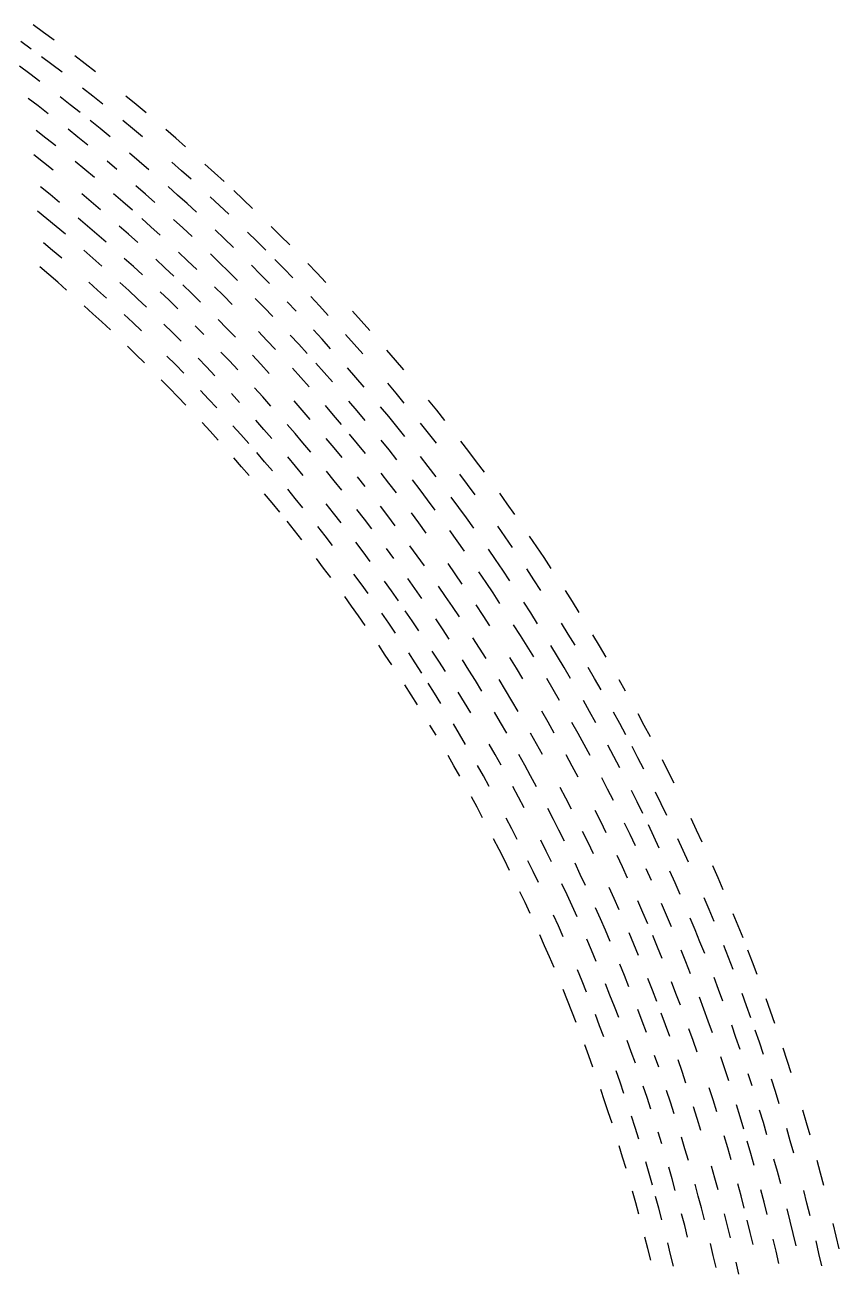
# Model space of a CAD drawing. Header units: metres. Extents: x -298 to 300, y -298 to 299.
# Drawn here: x 174.9 to 292.7, y 62.7 to 242.4 of the extents above; entities that cross this region are included whole.
import ezdxf

# ---------------------------------------------------------------- set-up
doc = ezdxf.new("R2010")
doc.units = ezdxf.units.M

msp = doc.modelspace()

# ---------------------------------------------------------------- linework, layer by layer
for p, q in [((177.60313, 241.24327, -692.8203), (176.0822, 242.35191, -692.8203)), ((179.11717, 240.1251, -692.8203), (177.60313, 241.24327, -692.8203)), ((175.81157, 238.8485, -692.8203), (174.30565, 239.9459, -692.8203)), ((178.8026, 236.62523, -692.8203), (177.3106, 237.74156, -692.8203)), ((183.61662, 236.71361, -692.8203), (182.12389, 237.86021, -692.8203)), ((175.59758, 235.2882, -692.8203), (174.11418, 236.38426, -692.8203)), ((180.28758, 235.4995, -692.8203), (178.8026, 236.62523, -692.8203)), ((185.10204, 235.55772, -692.8203), (183.61662, 236.71361, -692.8203)), ((177.07414, 234.18272, -692.8203), (175.59758, 235.2882, -692.8203)), ((181.46178, 230.81102, -692.8203), (180.00627, 231.94408, -692.8203)), ((184.69981, 232.0667, -692.8203), (183.23625, 233.2202, -692.8203)), ((186.15611, 230.90398, -692.8203), (184.69981, 232.0667, -692.8203)), ((190.97057, 230.84117, -692.8203), (189.51451, 232.0341, -692.8203)), ((176.81218, 230.62706, -692.8203), (175.35796, 231.73094, -692.8203)), ((178.25938, 229.51408, -692.8203), (176.81218, 230.62706, -692.8203)), ((182.91014, 229.66881, -692.8203), (181.46178, 230.81102, -692.8203)), ((192.41905, 229.63902, -692.8203), (190.97057, 230.84117, -692.8203)), ((185.78514, 227.3571, -692.8203), (184.3513, 228.51744, -692.8203)), ((190.48088, 227.36125, -692.8203), (189.04674, 228.5512, -692.8203)), ((177.93602, 225.97417, -692.8203), (176.51097, 227.08519, -692.8203)), ((182.55894, 226.12077, -692.8203), (181.13286, 227.26085, -692.8203)), ((187.21178, 226.18773, -692.8203), (185.78514, 227.3571, -692.8203)), ((191.90758, 226.16222, -692.8203), (190.48088, 227.36125, -692.8203)), ((196.71886, 225.97844, -692.8203), (195.29326, 227.20763, -692.8203)), ((179.35405, 224.85417, -692.8203), (177.93602, 225.97417, -692.8203)), ((183.97783, 224.97166, -692.8203), (182.55894, 226.12077, -692.8203)), ((198.13676, 224.74028, -692.8203), (196.71886, 225.97844, -692.8203)), ((177.57341, 222.44884, -692.8203), (176.17052, 223.55772, -692.8203)), ((191.44725, 222.62608, -692.8203), (190.0429, 223.82219, -692.8203)), ((178.96935, 221.33122, -692.8203), (177.57341, 222.44884, -692.8203)), ((183.5656, 221.44096, -692.8203), (182.16893, 222.58751, -692.8203)), ((184.95512, 220.28569, -692.8203), (183.5656, 221.44096, -692.8203)), ((188.1909, 221.4713, -692.8203), (186.79381, 222.6469, -692.8203)), ((192.84404, 221.42119, -692.8203), (191.44725, 222.62608, -692.8203)), ((197.53825, 221.27727, -692.8203), (196.14207, 222.51176, -692.8203)), ((198.92662, 220.03404, -692.8203), (197.53825, 221.27727, -692.8203)), ((202.34343, 220.97258, -692.8203), (200.94908, 222.23729, -692.8203)), ((203.72984, 219.69914, -692.8203), (202.34343, 220.97258, -692.8203)), ((178.5457, 217.82341, -692.8203), (177.17186, 218.93852, -692.8203)), ((179.91258, 216.69969, -692.8203), (178.5457, 217.82341, -692.8203)), ((184.48204, 216.77342, -692.8203), (183.11461, 217.92583, -692.8203)), ((189.07976, 216.76756, -692.8203), (187.71227, 217.9489, -692.8203)), ((192.33733, 217.89195, -692.8203), (190.96269, 219.09373, -692.8203)), ((193.70445, 216.68156, -692.8203), (192.33733, 217.89195, -692.8203)), ((196.98882, 217.75414, -692.8203), (195.61491, 218.98515, -692.8203)), ((198.35497, 216.51445, -692.8203), (196.98882, 217.75414, -692.8203)), ((203.0446, 216.25212, -692.8203), (201.67986, 217.52135, -692.8203)), ((206.47844, 217.1262, -692.8203), (205.10814, 218.41698, -692.8203)), ((185.84227, 215.61241, -692.8203), (184.48204, 216.77342, -692.8203)), ((190.4398, 215.57768, -692.8203), (189.07976, 216.76756, -692.8203)), ((199.71336, 215.26622, -692.8203), (198.35497, 216.51445, -692.8203)), ((204.40135, 214.97429, -692.8203), (203.0446, 216.25212, -692.8203)), ((207.84062, 215.82677, -692.8203), (206.47844, 217.1262, -692.8203)), ((178.08336, 214.33122, -692.8203), (176.73143, 215.44347, -692.8203)), ((179.42833, 213.2105, -692.8203), (178.08336, 214.33122, -692.8203)), ((183.9705, 213.27739, -692.8203), (182.62498, 214.42662, -692.8203)), ((193.1375, 213.17229, -692.8203), (191.79247, 214.3792, -692.8203)), ((197.75981, 212.99901, -692.8203), (196.4157, 214.23503, -692.8203)), ((180.76622, 212.08128, -692.8203), (179.42833, 213.2105, -692.8203)), ((185.3087, 212.11961, -692.8203), (183.9705, 213.27739, -692.8203)), ((186.6397, 210.95348, -692.8203), (185.3087, 212.11961, -692.8203)), ((189.87877, 212.07835, -692.8203), (188.54063, 213.26488, -692.8203)), ((191.20934, 210.88353, -692.8203), (189.87877, 212.07835, -692.8203)), ((194.47496, 211.9569, -692.8203), (193.1375, 213.17229, -692.8203)), ((199.09612, 211.75462, -692.8203), (197.75981, 212.99901, -692.8203)), ((203.74113, 211.47057, -692.8203), (202.40648, 212.74425, -692.8203)), ((208.42314, 211.08995, -692.8203), (207.09068, 212.39317, -692.8203)), ((211.87785, 211.87755, -692.8203), (210.54039, 213.20238, -692.8203)), ((178.90569, 209.73741, -692.8203), (177.58257, 210.85497, -692.8203)), ((205.06773, 210.18858, -692.8203), (203.74113, 211.47057, -692.8203)), ((209.74742, 209.77843, -692.8203), (208.42314, 211.08995, -692.8203)), ((213.20695, 210.5443, -692.8203), (211.87785, 211.87755, -692.8203)), ((180.22179, 208.61156, -692.8203), (178.90569, 209.73741, -692.8203)), ((184.73705, 208.6436, -692.8203), (183.42064, 209.79784, -692.8203)), ((186.04619, 207.48112, -692.8203), (184.73705, 208.6436, -692.8203)), ((190.58836, 207.40514, -692.8203), (189.27953, 208.59618, -692.8203)), ((195.15599, 207.24901, -692.8203), (193.848, 208.46873, -692.8203)), ((198.44127, 208.2606, -692.8203), (197.12688, 209.50102, -692.8203)), ((203.05785, 207.97118, -692.8203), (201.74516, 209.24059, -692.8203)), ((212.37114, 207.13042, -692.8203), (211.06346, 208.4586, -692.8203)), ((178.34477, 206.28087, -692.8203), (177.04338, 207.395, -692.8203)), ((191.88963, 206.20592, -692.8203), (190.58836, 207.40514, -692.8203)), ((196.45622, 206.02098, -692.8203), (195.15599, 207.24901, -692.8203)), ((199.74779, 207.01195, -692.8203), (198.44127, 208.2606, -692.8203)), ((204.36247, 206.69347, -692.8203), (203.05785, 207.97118, -692.8203)), ((205.6591, 205.40758, -692.8203), (204.36247, 206.69347, -692.8203)), ((208.99901, 206.29271, -692.8203), (207.69676, 207.5996, -692.8203)), ((213.67052, 205.79411, -692.8203), (212.37114, 207.13042, -692.8203)), ((217.14384, 206.49461, -692.8203), (215.84001, 207.85277, -692.8203)), ((179.6392, 205.15862, -692.8203), (178.34477, 206.28087, -692.8203)), ((180.92656, 204.02824, -692.8203), (179.6392, 205.15862, -692.8203)), ((185.41478, 204.02611, -692.8203), (184.1273, 205.18474, -692.8203)), ((189.92955, 203.94456, -692.8203), (188.64244, 205.13152, -692.8203)), ((210.29308, 204.9777, -692.8203), (208.99901, 206.29271, -692.8203)), ((218.43907, 205.12828, -692.8203), (217.14384, 206.49461, -692.8203)), ((186.69493, 202.85942, -692.8203), (185.41478, 204.02611, -692.8203)), ((191.20909, 202.7495, -692.8203), (189.92955, 203.94456, -692.8203)), ((195.74803, 202.55931, -692.8203), (194.46953, 203.78294, -692.8203)), ((199.03343, 203.54063, -692.8203), (197.74876, 204.78484, -692.8203)), ((200.31041, 202.28831, -692.8203), (199.03343, 203.54063, -692.8203)), ((203.6201, 203.21703, -692.8203), (202.33727, 204.4901, -692.8203)), ((204.89488, 201.93584, -692.8203), (203.6201, 203.21703, -692.8203)), ((217.51787, 201.73643, -692.8203), (216.24388, 203.09703, -692.8203)), ((184.74571, 200.58885, -692.8203), (183.47984, 201.74327, -692.8203)), ((192.48119, 201.54637, -692.8203), (191.20909, 202.7495, -692.8203)), ((197.01878, 201.32768, -692.8203), (195.74803, 202.55931, -692.8203)), ((209.50023, 201.50139, -692.8203), (208.22801, 202.81151, -692.8203)), ((210.7642, 200.18333, -692.8203), (209.50023, 201.50139, -692.8203)), ((214.12535, 200.98418, -692.8203), (212.85625, 202.32341, -692.8203)), ((218.78331, 200.36778, -692.8203), (217.51787, 201.73643, -692.8203)), ((186.00426, 199.42638, -692.8203), (184.74571, 200.58885, -692.8203)), ((190.49113, 199.31139, -692.8203), (189.23314, 200.502, -692.8203)), ((204.09361, 198.4835, -692.8203), (202.8405, 199.75969, -692.8203)), ((223.53368, 199.58238, -692.8203), (222.27306, 200.98088, -692.8203)), ((224.78545, 198.17601, -692.8203), (223.53368, 199.58238, -692.8203)), ((187.25554, 198.25609, -692.8203), (186.00426, 199.42638, -692.8203)), ((191.74162, 198.11284, -692.8203), (190.49113, 199.31139, -692.8203)), ((196.2517, 197.88939, -692.8203), (195.00249, 199.11632, -692.8203)), ((197.49315, 196.65465, -692.8203), (196.2517, 197.88939, -692.8203)), ((200.78453, 197.58513, -692.8203), (199.5371, 198.84056, -692.8203)), ((205.33873, 197.19945, -692.8203), (204.09361, 198.4835, -692.8203)), ((209.91307, 196.7318, -692.8203), (208.67076, 198.04466, -692.8203)), ((217.88176, 196.91899, -692.8203), (216.6381, 198.28197, -692.8203)), ((190.96495, 194.69823, -692.8203), (189.73595, 195.89195, -692.8203)), ((211.14708, 195.41118, -692.8203), (209.91307, 196.7318, -692.8203)), ((214.50609, 196.18169, -692.8203), (213.2672, 197.52342, -692.8203)), ((215.73662, 194.83214, -692.8203), (214.50609, 196.18169, -692.8203)), ((219.1168, 195.54832, -692.8203), (217.88176, 196.91899, -692.8203)), ((222.52763, 196.21452, -692.8203), (221.2882, 197.6068, -692.8203)), ((223.75829, 194.8145, -692.8203), (222.52763, 196.21452, -692.8203)), ((192.18651, 193.49675, -692.8203), (190.96495, 194.69823, -692.8203)), ((196.66765, 193.2407, -692.8203), (195.44762, 194.47032, -692.8203)), ((201.17076, 192.90392, -692.8203), (199.95274, 194.16185, -692.8203)), ((204.47911, 193.77214, -692.8203), (203.25554, 195.05089, -692.8203)), ((209.02531, 193.30064, -692.8203), (207.80461, 194.60796, -692.8203)), ((228.48747, 193.90996, -692.8203), (227.26237, 195.3397, -692.8203)), ((197.87993, 192.0034, -692.8203), (196.66765, 193.2407, -692.8203)), ((202.3809, 191.63829, -692.8203), (201.17076, 192.90392, -692.8203)), ((205.69463, 192.4857, -692.8203), (204.47911, 193.77214, -692.8203)), ((210.23778, 191.98564, -692.8203), (209.02531, 193.30064, -692.8203)), ((214.79906, 191.40306, -692.8203), (213.59007, 192.74675, -692.8203)), ((218.17204, 192.11009, -692.8203), (216.9586, 193.47496, -692.8203)), ((222.77007, 191.38982, -692.8203), (221.56102, 192.78362, -692.8203)), ((229.70354, 192.47252, -692.8203), (228.48747, 193.90996, -692.8203)), ((195.80547, 189.8466, -692.8203), (194.6068, 191.0709, -692.8203)), ((215.9995, 190.0518, -692.8203), (214.79906, 191.40306, -692.8203)), ((219.37694, 190.7376, -692.8203), (218.17204, 192.11009, -692.8203)), ((223.97032, 189.98845, -692.8203), (222.77007, 191.38982, -692.8203)), ((228.59239, 189.13768, -692.8203), (227.39726, 190.56828, -692.8203)), ((196.99644, 188.61479, -692.8203), (195.80547, 189.8466, -692.8203)), ((201.4699, 188.24614, -692.8203), (200.28111, 189.50609, -692.8203)), ((205.96324, 187.79619, -692.8203), (204.7772, 189.0844, -692.8203)), ((209.2924, 188.58092, -692.8203), (208.1013, 189.89012, -692.8203)), ((229.77855, 187.69963, -692.8203), (228.59239, 189.13768, -692.8203)), ((198.17973, 187.37547, -692.8203), (196.99644, 188.61479, -692.8203)), ((202.65074, 186.97874, -692.8203), (201.4699, 188.24614, -692.8203)), ((210.47527, 187.26433, -692.8203), (209.2924, 188.58092, -692.8203)), ((215.0045, 186.65013, -692.8203), (213.82542, 187.99522, -692.8203)), ((219.54979, 185.95305, -692.8203), (218.37492, 187.32677, -692.8203)), ((222.93956, 186.575, -692.8203), (221.76073, 187.97002, -692.8203)), ((227.51811, 185.7393, -692.8203), (226.34447, 187.16313, -692.8203)), ((234.47691, 186.64696, -692.8203), (233.29735, 188.11455, -692.8203)), ((209.4727, 183.88707, -692.8203), (208.31108, 185.1975, -692.8203)), ((216.17516, 185.29759, -692.8203), (215.0045, 186.65013, -692.8203)), ((220.71593, 184.57195, -692.8203), (219.54979, 185.95305, -692.8203)), ((224.1096, 185.17259, -692.8203), (222.93956, 186.575, -692.8203)), ((228.68285, 184.30815, -692.8203), (227.51811, 185.7393, -692.8203)), ((235.64732, 185.17192, -692.8203), (234.47691, 186.64696, -692.8203)), ((201.68248, 183.61333, -692.8203), (200.52281, 184.87474, -692.8203)), ((202.83427, 182.34459, -692.8203), (201.68248, 183.61333, -692.8203)), ((206.14537, 183.13225, -692.8203), (204.98851, 184.42174, -692.8203)), ((210.62608, 182.56944, -692.8203), (209.4727, 183.88707, -692.8203)), ((213.97392, 183.27019, -692.8203), (212.81602, 184.60893, -692.8203)), ((229.83855, 182.86967, -692.8203), (228.68285, 184.30815, -692.8203)), ((233.28246, 183.34099, -692.8203), (232.12364, 184.8012, -692.8203)), ((234.43211, 181.87346, -692.8203), (233.28246, 183.34099, -692.8203)), ((207.29405, 181.8355, -692.8203), (206.14537, 183.13225, -692.8203)), ((215.12334, 181.92424, -692.8203), (213.97392, 183.27019, -692.8203)), ((216.26433, 180.57103, -692.8203), (215.12334, 181.92424, -692.8203)), ((219.63585, 181.19627, -692.8203), (218.49089, 182.57066, -692.8203)), ((223.02226, 181.78795, -692.8203), (221.87346, 183.18358, -692.8203)), ((224.16222, 180.38512, -692.8203), (223.02226, 181.78795, -692.8203)), ((227.56664, 180.92162, -692.8203), (226.4232, 182.34587, -692.8203)), ((239.10265, 180.70305, -692.8203), (237.96019, 182.19994, -692.8203)), ((206.24156, 178.4954, -692.8203), (205.11388, 179.78563, -692.8203)), ((209.56688, 179.22044, -692.8203), (208.43456, 180.5316, -692.8203)), ((214.0363, 178.57317, -692.8203), (212.90794, 179.9124, -692.8203)), ((220.7722, 179.81474, -692.8203), (219.63585, 181.19627, -692.8203)), ((228.70116, 179.49022, -692.8203), (227.56664, 180.92162, -692.8203)), ((233.25133, 178.51097, -692.8203), (232.12285, 179.97105, -692.8203)), ((240.23558, 179.19902, -692.8203), (239.10265, 180.70305, -692.8203)), ((207.36113, 177.1981, -692.8203), (206.24156, 178.4954, -692.8203)), ((210.69102, 177.90227, -692.8203), (209.56688, 179.22044, -692.8203)), ((215.15623, 177.22691, -692.8203), (214.0363, 178.57317, -692.8203)), ((234.37053, 177.04387, -692.8203), (233.25133, 178.51097, -692.8203)), ((241.35918, 177.68791, -692.8203), (240.23558, 179.19902, -692.8203)), ((219.63597, 176.4688, -692.8203), (218.52074, 177.84325, -692.8203)), ((220.74266, 175.08733, -692.8203), (219.63597, 176.4688, -692.8203)), ((224.12889, 175.62755, -692.8203), (223.01878, 177.03032, -692.8203)), ((227.5291, 176.1339, -692.8203), (226.4157, 177.55803, -692.8203)), ((228.63353, 174.7028, -692.8203), (227.5291, 176.1339, -692.8203)), ((232.0504, 175.15355, -692.8203), (230.94304, 176.60612, -692.8203)), ((238.93803, 175.93199, -692.8203), (237.82555, 177.42796, -692.8203)), ((210.67076, 173.26439, -692.8203), (209.57579, 174.5825, -692.8203)), ((214.01329, 173.90556, -692.8203), (212.91423, 175.24474, -692.8203)), ((233.1486, 173.69402, -692.8203), (232.0504, 175.15355, -692.8203)), ((240.04112, 174.42906, -692.8203), (238.93803, 175.93199, -692.8203)), ((244.67253, 173.11247, -692.8203), (243.57762, 174.64458, -692.8203)), ((211.75743, 171.93932, -692.8203), (210.67076, 173.26439, -692.8203)), ((215.10399, 172.55943, -692.8203), (214.01329, 173.90556, -692.8203)), ((219.55095, 171.77196, -692.8203), (218.46513, 173.14604, -692.8203)), ((227.40617, 171.37773, -692.8203), (226.32262, 172.80125, -692.8203)), ((234.2376, 172.22758, -692.8203), (233.1486, 173.69402, -692.8203)), ((237.67278, 172.60063, -692.8203), (236.58134, 174.08861, -692.8203)), ((238.75487, 171.10576, -692.8203), (237.67278, 172.60063, -692.8203)), ((245.7578, 171.57353, -692.8203), (244.67253, 173.11247, -692.8203)), ((220.62816, 170.3911, -692.8203), (219.55095, 171.77196, -692.8203)), ((224.01036, 170.90147, -692.8203), (222.92986, 172.30357, -692.8203)), ((225.08195, 169.49254, -692.8203), (224.01036, 170.90147, -692.8203)), ((228.4807, 169.9475, -692.8203), (227.40617, 171.37773, -692.8203)), ((231.89262, 170.36815, -692.8203), (230.81535, 171.81981, -692.8203)), ((239.82756, 169.60417, -692.8203), (238.75487, 171.10576, -692.8203)), ((213.90575, 169.26878, -692.8203), (212.8358, 170.6074, -692.8203)), ((214.96727, 167.92339, -692.8203), (213.90575, 169.26878, -692.8203)), ((218.32494, 168.48033, -692.8203), (217.25987, 169.84679, -692.8203)), ((232.9608, 168.90965, -692.8203), (231.89262, 170.36815, -692.8203)), ((237.4492, 167.78758, -692.8203), (236.38792, 169.27434, -692.8203)), ((244.35838, 168.34862, -692.8203), (243.29344, 169.87889, -692.8203)), ((219.38145, 167.10722, -692.8203), (218.32494, 168.48033, -692.8203)), ((223.80736, 166.20811, -692.8203), (222.75633, 167.60912, -692.8203)), ((238.50102, 166.29424, -692.8203), (237.4492, 167.78758, -692.8203)), ((245.4138, 166.81169, -692.8203), (244.35838, 168.34862, -692.8203)), ((248.9553, 166.91612, -692.8203), (247.89922, 168.47527, -692.8203)), ((224.84953, 164.80052, -692.8203), (223.80736, 166.20811, -692.8203)), ((228.24352, 165.2257, -692.8203), (227.1986, 166.65459, -692.8203)), ((231.65031, 165.61644, -692.8203), (230.60289, 167.06676, -692.8203)), ((232.68864, 164.15953, -692.8203), (231.65031, 165.61644, -692.8203)), ((242.98875, 165.05919, -692.8203), (241.94456, 166.5808, -692.8203)), ((250.00157, 165.35033, -692.8203), (248.9553, 166.91612, -692.8203)), ((251.03795, 163.77794, -692.8203), (250.00157, 165.35033, -692.8203)), ((218.101, 163.84758, -692.8203), (217.06493, 165.21275, -692.8203)), ((219.12846, 162.47594, -692.8203), (218.101, 163.84758, -692.8203)), ((237.14134, 163.00938, -692.8203), (236.11009, 164.49431, -692.8203)), ((244.02342, 163.53099, -692.8203), (242.98875, 165.05919, -692.8203)), ((245.04851, 161.99632, -692.8203), (244.02342, 163.53099, -692.8203)), ((248.52171, 162.16142, -692.8203), (247.49547, 163.718, -692.8203)), ((223.52086, 161.54893, -692.8203), (222.49913, 162.94829, -692.8203)), ((227.92278, 160.5388, -692.8203), (226.90733, 161.9658, -692.8203)), ((231.3242, 160.89989, -692.8203), (230.30638, 162.34825, -692.8203)), ((238.1632, 161.51799, -692.8203), (237.14134, 163.00938, -692.8203)), ((241.60014, 161.77477, -692.8203), (240.57658, 163.28777, -692.8203)), ((242.61418, 160.25536, -692.8203), (241.60014, 161.77477, -692.8203)), ((249.53813, 160.59837, -692.8203), (248.52171, 162.16142, -692.8203)), ((224.5338, 160.14323, -692.8203), (223.52086, 161.54893, -692.8203)), ((228.9293, 159.1054, -692.8203), (227.92278, 160.5388, -692.8203)), ((232.333, 159.44511, -692.8203), (231.3242, 160.89989, -692.8203)), ((235.74852, 159.75005, -692.8203), (234.73778, 161.2263, -692.8203)), ((243.6187, 158.7296, -692.8203), (242.61418, 160.25536, -692.8203)), ((254.08775, 159.02214, -692.8203), (253.0811, 160.61382, -692.8203)), ((222.15892, 158.3225, -692.8203), (221.15746, 159.7133, -692.8203)), ((223.1516, 156.9254, -692.8203), (222.15892, 158.3225, -692.8203)), ((236.74998, 158.2675, -692.8203), (235.74852, 159.75005, -692.8203)), ((237.74211, 156.77861, -692.8203), (236.74998, 158.2675, -692.8203)), ((241.17241, 157.00566, -692.8203), (240.17882, 158.5161, -692.8203)), ((248.06554, 157.35405, -692.8203), (247.06956, 158.90782, -692.8203)), ((255.08434, 157.42418, -692.8203), (254.08775, 159.02214, -692.8203)), ((224.13548, 155.52202, -692.8203), (223.1516, 156.9254, -692.8203)), ((227.5194, 155.88817, -692.8203), (226.53307, 157.31285, -692.8203)), ((230.91527, 156.21977, -692.8203), (229.92686, 157.66576, -692.8203)), ((235.30412, 155.04308, -692.8203), (234.32298, 156.51665, -692.8203)), ((242.15654, 155.489, -692.8203), (241.17241, 157.00566, -692.8203)), ((249.05174, 155.79405, -692.8203), (248.06554, 157.35405, -692.8203)), ((228.49669, 154.45738, -692.8203), (227.5194, 155.88817, -692.8203)), ((231.89464, 154.76762, -692.8203), (230.91527, 156.21977, -692.8203)), ((236.27605, 153.56334, -692.8203), (235.30412, 155.04308, -692.8203)), ((246.57445, 154.11485, -692.8203), (245.59886, 155.65929, -692.8203)), ((253.50523, 154.28313, -692.8203), (252.5283, 155.87126, -692.8203)), ((240.6621, 152.27495, -692.8203), (239.69823, 153.78233, -692.8203)), ((247.54039, 152.56425, -692.8203), (246.57445, 154.11485, -692.8203)), ((254.47209, 152.68883, -692.8203), (253.50523, 154.28313, -692.8203)), ((258.0138, 152.593, -692.8203), (257.04742, 154.20958, -692.8203)), ((227.03416, 151.27525, -692.8203), (226.07683, 152.69688, -692.8203)), ((227.98253, 149.84752, -692.8203), (227.03416, 151.27525, -692.8203)), ((231.37456, 150.12852, -692.8203), (230.4243, 151.5775, -692.8203)), ((234.77776, 150.37462, -692.8203), (233.82591, 151.84496, -692.8203)), ((241.61656, 150.76158, -692.8203), (240.6621, 152.27495, -692.8203)), ((248.4965, 151.00761, -692.8203), (247.54039, 152.56425, -692.8203)), ((251.95128, 151.07726, -692.8203), (250.99461, 152.65562, -692.8203)), ((252.89806, 149.4929, -692.8203), (251.95128, 151.07726, -692.8203)), ((258.96997, 150.97044, -692.8203), (258.0138, 152.593, -692.8203)), ((232.31566, 148.67357, -692.8203), (231.37456, 150.12852, -692.8203)), ((235.72038, 148.89824, -692.8203), (234.77776, 150.37462, -692.8203)), ((239.13573, 149.08781, -692.8203), (238.19188, 150.58568, -692.8203)), ((245.99724, 149.36131, -692.8203), (245.0515, 150.90227, -692.8203)), ((246.93333, 147.81444, -692.8203), (245.99724, 149.36131, -692.8203)), ((253.83476, 147.90263, -692.8203), (252.89806, 149.4929, -692.8203)), ((257.3125, 147.86986, -692.8203), (256.3758, 149.48216, -692.8203)), ((240.07018, 147.58409, -692.8203), (239.13573, 149.08781, -692.8203)), ((240.99516, 146.07445, -692.8203), (240.07018, 147.58409, -692.8203)), ((244.42259, 146.18578, -692.8203), (243.49681, 147.7169, -692.8203)), ((251.30602, 146.30199, -692.8203), (250.37938, 147.87645, -692.8203)), ((258.239, 146.25175, -692.8203), (257.3125, 147.86986, -692.8203)), ((261.77716, 146.06706, -692.8203), (260.85168, 147.70738, -692.8203)), ((230.77367, 145.52904, -692.8203), (229.85228, 146.97441, -692.8203)), ((234.1704, 145.74596, -692.8203), (233.24767, 147.21269, -692.8203)), ((235.08397, 144.27348, -692.8203), (234.1704, 145.74596, -692.8203)), ((238.4923, 144.43394, -692.8203), (237.57768, 145.92784, -692.8203)), ((245.33873, 144.64885, -692.8203), (244.42259, 146.18578, -692.8203)), ((252.22276, 144.72179, -692.8203), (251.30602, 146.30199, -692.8203)), ((231.6859, 144.07793, -692.8203), (230.77367, 145.52904, -692.8203)), ((239.39757, 142.93425, -692.8203), (238.4923, 144.43394, -692.8203)), ((246.24522, 143.10612, -692.8203), (245.33873, 144.64885, -692.8203)), ((256.58496, 143.09679, -692.8203), (255.67827, 144.70451, -692.8203)), ((243.71306, 141.5111, -692.8203), (242.81664, 143.03795, -692.8203)), ((250.57988, 141.56883, -692.8203), (249.68297, 143.13878, -692.8203)), ((257.48145, 141.48338, -692.8203), (256.58496, 143.09679, -692.8203)), ((260.95752, 141.36278, -692.8203), (260.06165, 142.99815, -692.8203)), ((264.49158, 141.11143, -692.8203), (263.5971, 142.76903, -692.8203)), ((234.36772, 139.69048, -692.8203), (233.48302, 141.15855, -692.8203)), ((237.7689, 139.82188, -692.8203), (236.88322, 141.31139, -692.8203)), ((244.59984, 139.97868, -692.8203), (243.71306, 141.5111, -692.8203)), ((251.4669, 139.99321, -692.8203), (250.57988, 141.56883, -692.8203)), ((254.91325, 139.94688, -692.8203), (254.02641, 141.54411, -692.8203)), ((261.8432, 139.72179, -692.8203), (260.95752, 141.36278, -692.8203)), ((265.3755, 139.44823, -692.8203), (264.49158, 141.11143, -692.8203)), ((238.64519, 138.32689, -692.8203), (237.7689, 139.82188, -692.8203)), ((242.92387, 136.8795, -692.8203), (242.05656, 138.40154, -692.8203)), ((248.9063, 138.4442, -692.8203), (248.02904, 140.00377, -692.8203)), ((249.77379, 136.87914, -692.8203), (248.9063, 138.4442, -692.8203)), ((255.79002, 138.34404, -692.8203), (254.91325, 139.94688, -692.8203)), ((236.96654, 135.2531, -692.8203), (236.10954, 136.73766, -692.8203)), ((243.7816, 135.35216, -692.8203), (242.92387, 136.8795, -692.8203)), ((247.20232, 135.34825, -692.8203), (246.34453, 136.8972, -692.8203)), ((254.06847, 135.23326, -692.8203), (253.21129, 136.82536, -692.8203)), ((256.65674, 136.7357, -692.8203), (255.79002, 138.34404, -692.8203)), ((260.11005, 136.60979, -692.8203), (259.24408, 138.23985, -692.8203)), ((260.96582, 134.97435, -692.8203), (260.11005, 136.60979, -692.8203)), ((263.5835, 136.4232, -692.8203), (262.7185, 138.07524, -692.8203)), ((237.81413, 133.76317, -692.8203), (236.96654, 135.2531, -692.8203)), ((241.21758, 133.809, -692.8203), (240.36961, 135.32036, -692.8203)), ((248.0504, 133.79393, -692.8203), (247.20232, 135.34825, -692.8203)), ((254.9157, 133.63579, -692.8203), (254.06847, 135.23326, -692.8203)), ((264.43805, 134.7658, -692.8203), (263.5835, 136.4232, -692.8203)), ((267.9646, 134.42577, -692.8203), (267.11206, 136.10533, -692.8203)), ((242.05608, 132.29234, -692.8203), (241.21758, 133.809, -692.8203)), ((248.88866, 132.23436, -692.8203), (248.0504, 133.79393, -692.8203)), ((259.1961, 131.8784, -692.8203), (258.3598, 133.50279, -692.8203)), ((268.80652, 132.74083, -692.8203), (267.9646, 134.42577, -692.8203)), ((246.2971, 130.73784, -692.8203), (245.46825, 132.28123, -692.8203)), ((253.14482, 130.56523, -692.8203), (252.31694, 132.1516, -692.8203)), ((260.02216, 130.2487, -692.8203), (259.1961, 131.8784, -692.8203)), ((263.4712, 130.036, -692.8203), (262.64642, 131.68736, -692.8203)), ((266.9391, 129.76164, -692.8203), (266.1159, 131.43492, -692.8203)), ((240.3007, 129.2617, -692.8203), (239.48125, 130.76738, -692.8203)), ((247.1162, 129.18932, -692.8203), (246.2971, 130.73784, -692.8203)), ((253.96275, 128.97362, -692.8203), (253.14482, 130.56523, -692.8203)), ((264.28564, 128.3795, -692.8203), (263.4712, 130.036, -692.8203)), ((267.75183, 128.08324, -692.8203), (266.9391, 129.76164, -692.8203)), ((241.11064, 127.75085, -692.8203), (240.3007, 129.2617, -692.8203)), ((245.31432, 126.17382, -692.8203), (244.5142, 127.71111, -692.8203)), ((251.34453, 127.52422, -692.8203), (250.53575, 129.09941, -692.8203)), ((258.20374, 127.193474, -692.8203), (257.39697, 128.81175, -692.8203)), ((272.06805, 125.94909, -692.8203), (271.26868, 127.65472, -692.8203)), ((246.10484, 124.63146, -692.8203), (245.31432, 126.17382, -692.8203)), ((252.14336, 125.94396, -692.8203), (251.34453, 127.52422, -692.8203)), ((252.9323, 124.358696, -692.8203), (252.14336, 125.94396, -692.8203)), ((259.00043, 125.57006, -692.8203), (258.20374, 127.193474, -692.8203)), ((262.43872, 125.32891, -692.8203), (261.6435, 126.97393, -692.8203)), ((265.88318, 125.0512, -692.8203), (265.0896, 126.71789, -692.8203)), ((272.8567, 124.23846, -692.8203), (272.06805, 125.94909, -692.8203)), ((243.48338, 123.1881, -692.8203), (242.70201, 124.71398, -692.8203)), ((250.29497, 122.94433, -692.8203), (249.515, 124.513054, -692.8203)), ((256.35632, 124.16827, -692.8203), (255.56853, 125.77508, -692.8203)), ((257.13403, 122.55657, -692.8203), (256.35632, 124.16827, -692.8203)), ((263.22357, 123.67895, -692.8203), (262.43872, 125.32891, -692.8203)), ((266.66626, 123.37957, -692.8203), (265.88318, 125.0512, -692.8203)), ((270.12646, 123.01757, -692.8203), (269.34546, 124.71111, -692.8203)), ((244.25517, 121.65734, -692.8203), (243.48338, 123.1881, -692.8203)), ((251.06511, 121.37072, -692.8203), (250.29497, 122.94433, -692.8203)), ((261.32904, 120.67028, -692.8203), (260.5631, 122.308464, -692.8203)), ((270.89673, 121.31921, -692.8203), (270.12646, 123.01757, -692.8203)), ((245.01732, 120.1217, -692.8203), (244.25517, 121.65734, -692.8203)), ((248.41795, 119.97503, -692.8203), (247.65666, 121.532036, -692.8203)), ((255.23912, 119.57354, -692.8203), (254.48021, 121.17339, -692.8203)), ((262.08472, 119.027336, -692.8203), (261.32904, 120.67028, -692.8203)), ((275.15796, 119.0772, -692.8203), (274.40173, 120.80242, -692.8203)), ((249.16948, 118.41326, -692.8203), (248.41795, 119.97503, -692.8203)), ((255.98802, 117.968864, -692.8203), (255.23912, 119.57354, -692.8203)), ((265.51587, 118.69976, -692.8203), (264.7622, 120.36431, -692.8203)), ((268.95227, 118.33556, -692.8203), (268.2008, 120.02166, -692.8203)), ((275.90344, 117.34722, -692.8203), (275.15796, 119.0772, -692.8203)), ((247.24571, 115.48644, -692.8203), (246.51262, 117.03619, -692.8203)), ((253.31602, 116.62121, -692.8203), (252.57567, 118.2091, -692.8203)), ((260.1432, 116.06158, -692.8203), (259.40625, 117.692375, -692.8203)), ((269.6931, 116.64471, -692.8203), (268.95227, 118.33556, -692.8203)), ((247.96904, 113.93206, -692.8203), (247.24571, 115.48644, -692.8203)), ((254.04637, 115.02868, -692.8203), (253.31602, 116.62121, -692.8203)), ((254.76671, 113.43157, -692.8203), (254.04637, 115.02868, -692.8203)), ((260.86993, 114.42614, -692.8203), (260.1432, 116.06158, -692.8203)), ((264.28955, 114.070305, -692.8203), (263.56494, 115.72729, -692.8203)), ((267.71393, 113.67809, -692.8203), (266.9917, 115.35662, -692.8203)), ((273.87073, 114.47796, -692.8203), (273.14337, 116.195244, -692.8203)), ((252.07701, 112.11968, -692.8203), (251.36497, 113.69994, -692.8203)), ((258.17395, 113.12701, -692.8203), (257.45544, 114.74554, -692.8203)), ((265.00366, 112.40887, -692.8203), (264.28955, 114.070305, -692.8203)), ((268.42554, 111.99511, -692.8203), (267.71393, 113.67809, -692.8203)), ((271.8518, 111.54458, -692.8203), (271.14294, 113.24914, -692.8203)), ((274.58734, 112.756096, -692.8203), (273.87073, 114.47796, -692.8203)), ((278.07434, 112.12957, -692.8203), (277.36163, 113.873344, -692.8203)), ((252.77916, 110.534996, -692.8203), (252.07701, 112.11968, -692.8203)), ((258.88232, 111.50399, -692.8203), (258.17395, 113.12701, -692.8203)), ((259.58044, 109.87652, -692.8203), (258.88232, 111.50399, -692.8203)), ((272.54993, 109.83556, -692.8203), (271.8518, 111.54458, -692.8203)), ((278.77612, 110.38134, -692.8203), (278.07434, 112.12957, -692.8203)), ((250.08037, 109.24206, -692.8203), (249.3864, 110.80984, -692.8203)), ((256.86743, 108.61346, -692.8203), (256.17725, 110.22393, -692.8203)), ((262.98834, 109.49273, -692.8203), (262.29248, 111.141655, -692.8203)), ((266.40063, 109.07253, -692.8203), (265.7074, 110.74288, -692.8203)), ((273.2373, 108.122215, -692.8203), (272.54993, 109.83556, -692.8203)), ((250.76445, 107.669975, -692.8203), (250.08037, 109.24206, -692.8203)), ((257.5475, 106.99871, -692.8203), (256.86743, 108.61346, -692.8203)), ((263.6737, 107.8395, -692.8203), (262.98834, 109.49273, -692.8203)), ((267.08337, 107.39782, -692.8203), (266.40063, 109.07253, -692.8203)), ((270.49683, 106.91961, -692.8203), (269.81702, 108.615776, -692.8203)), ((276.67206, 107.563896, -692.8203), (275.98804, 109.299, -692.8203)), ((280.1466, 106.87176, -692.8203), (279.46686, 108.628716, -692.8203)), ((251.43864, 106.09356, -692.8203), (250.76445, 107.669975, -692.8203)), ((261.61334, 104.96813, -692.8203), (260.94598, 106.60854, -692.8203)), ((271.16602, 105.21917, -692.8203), (270.49683, 106.91961, -692.8203)), ((277.3452, 105.824486, -692.8203), (276.67206, 107.563896, -692.8203)), ((280.8153, 105.11056, -692.8203), (280.1466, 106.87176, -692.8203)), ((255.48778, 104.152885, -692.8203), (254.82567, 105.75478, -692.8203)), ((262.2704, 103.3236, -692.8203), (261.61334, 104.96813, -692.8203)), ((265.6676, 102.85421, -692.8203), (265.01343, 104.520164, -692.8203)), ((275.23486, 102.956535, -692.8203), (274.57983, 104.68261, -692.8203)), ((253.40172, 101.33929, -692.8203), (252.75731, 102.928185, -692.8203)), ((256.13977, 102.54684, -692.8203), (255.48778, 104.152885, -692.8203)), ((259.5265, 102.12908, -692.8203), (258.877, 103.75643, -692.8203)), ((266.31128, 101.1842, -692.8203), (265.6676, 102.85421, -692.8203)), ((269.06824, 102.34832, -692.8203), (268.41724, 104.03564, -692.8203)), ((275.87903, 101.22637, -692.8203), (275.23486, 102.956535, -692.8203)), ((254.03612, 99.74639, -692.8203), (253.40172, 101.33929, -692.8203)), ((260.16577, 100.49767, -692.8203), (259.5265, 102.12908, -692.8203)), ((269.70874, 100.65691, -692.8203), (269.06824, 102.34832, -692.8203)), ((273.10913, 100.09301, -692.8203), (272.47217, 101.80581, -692.8203)), ((279.29883, 100.58132, -692.8203), (278.65857, 102.33315, -692.8203)), ((282.75488, 99.80212, -692.8203), (282.1195, 101.575676, -692.8203)), ((254.6605, 98.14953, -692.8203), (254.03612, 99.74639, -692.8203)), ((258.03528, 97.70443, -692.8203), (257.41357, 99.32256, -692.8203)), ((260.7948, 98.862236, -692.8203), (260.16577, 100.49767, -692.8203)), ((264.17944, 98.36547, -692.8203), (263.55347, 100.02215, -692.8203)), ((267.56714, 97.832115, -692.8203), (266.94446, 99.510124, -692.8203)), ((273.73535, 98.37621, -692.8203), (273.10913, 100.09301, -692.8203)), ((279.92804, 98.82549, -692.8203), (279.29883, 100.58132, -692.8203)), ((283.37915, 98.02459, -692.8203), (282.75488, 99.80212, -692.8203)), ((258.64673, 96.08245, -692.8203), (258.03528, 97.70443, -692.8203)), ((264.79492, 96.70483, -692.8203), (264.17944, 98.36547, -692.8203)), ((268.17932, 96.1502, -692.8203), (267.56714, 97.832115, -692.8203)), ((271.56622, 95.55892, -692.8203), (270.95776, 97.26214, -692.8203)), ((274.35083, 96.65554, -692.8203), (273.73535, 98.37621, -692.8203)), ((277.7461, 96.011955, -692.8203), (277.13464, 97.75402, -692.8203)), ((281.15332, 95.302086, -692.8203), (280.54626, 97.06573, -692.8203)), ((262.62, 93.93261, -692.8203), (262.0219, 95.57964, -692.8203)), ((272.164, 93.85189, -692.8203), (271.56622, 95.55892, -692.8203)), ((278.34668, 94.266045, -692.8203), (277.7461, 96.011955, -692.8203)), ((281.7494, 93.53466, -692.8203), (281.15332, 95.302086, -692.8203)), ((256.4734, 93.335686, -692.8203), (255.8792, 94.944084, -692.8203)), ((263.20776, 92.28185, -692.8203), (262.62, 93.93261, -692.8203)), ((285.18475, 92.66888, -692.8203), (284.59412, 94.45791, -692.8203)), ((257.0575, 91.72353, -692.8203), (256.4734, 93.335686, -692.8203)), ((266.57886, 91.700096, -692.8203), (265.99463, 93.37206, -692.8203)), ((269.95215, 91.08172, -692.8203), (269.37183, 92.774925, -692.8203)), ((276.13208, 91.470604, -692.8203), (275.5492, 93.20266, -692.8203)), ((285.76416, 90.87615, -692.8203), (285.18475, 92.66888, -692.8203)), ((260.9906, 89.556816, -692.8203), (260.41998, 91.19372, -692.8203)), ((270.52185, 89.38488, -692.8203), (269.95215, 91.08172, -692.8203)), ((276.7041, 89.73492, -692.8203), (276.13208, 91.470604, -692.8203)), ((280.0822, 89.00616, -692.8203), (279.5147, 90.763084, -692.8203)), ((283.4707, 88.21029, -692.8203), (282.90808, 89.9887, -692.8203)), ((258.7489, 86.86544, -692.8203), (258.1953, 88.488365, -692.8203)), ((261.55084, 87.91631, -692.8203), (260.9906, 89.556816, -692.8203)), ((264.90857, 87.3077, -692.8203), (264.35205, 88.96929, -692.8203)), ((268.26813, 86.66247, -692.8203), (267.71558, 88.34521, -692.8203)), ((274.44757, 86.98702, -692.8203), (273.89282, 88.70861, -692.8203)), ((284.02216, 86.42837, -692.8203), (283.4707, 88.21029, -692.8203)), ((259.29236, 85.23907, -692.8203), (258.7489, 86.86544, -692.8203)), ((265.45465, 85.6426, -692.8203), (264.90857, 87.3077, -692.8203)), ((268.81006, 84.97625, -692.8203), (268.26813, 86.66247, -692.8203)), ((274.99146, 85.261955, -692.8203), (274.44757, 86.98702, -692.8203)), ((278.3546, 84.506645, -692.8203), (277.81543, 86.25286, -692.8203)), ((259.82556, 83.60931, -692.8203), (259.29236, 85.23907, -692.8203)), ((263.16974, 82.97405, -692.8203), (262.6405, 84.62487, -692.8203)), ((272.16687, 84.27325, -692.8203), (271.62915, 85.98055, -692.8203)), ((278.88287, 82.75707, -692.8203), (278.3546, 84.506645, -692.8203)), ((281.71838, 83.71429, -692.8203), (281.18408, 85.48165, -692.8203)), ((287.96887, 83.66976, -692.8203), (287.4347, 85.476555, -692.8203)), ((263.68866, 81.31994, -692.8203), (263.16974, 82.97405, -692.8203)), ((272.69373, 82.56255, -692.8203), (272.16687, 84.27325, -692.8203)), ((282.24158, 81.943535, -692.8203), (281.71838, 83.71429, -692.8203)), ((285.60925, 81.06219, -692.8203), (285.09143, 82.85424, -692.8203)), ((288.4917, 81.85964, -692.8203), (287.96887, 83.66976, -692.8203)), ((267.03003, 80.62707, -692.8203), (266.51538, 82.30221, -692.8203)), ((270.3723, 79.897545, -692.8203), (269.86224, 81.59371, -692.8203)), ((276.55798, 80.06667, -692.8203), (276.0467, 81.80172, -692.8203)), ((279.90637, 79.24804, -692.8203), (279.40015, 81.00414, -692.8203)), ((286.11572, 79.2669, -692.8203), (285.60925, 81.06219, -692.8203)), ((261.3636, 78.70022, -692.8203), (260.8612, 80.339806, -692.8203)), ((270.87183, 78.19817, -692.8203), (270.3723, 79.897545, -692.8203)), ((277.0584, 78.32842, -692.8203), (276.55798, 80.06667, -692.8203)), ((280.4015, 77.48873, -692.8203), (279.90637, 79.24804, -692.8203)), ((261.8557, 77.05749, -692.8203), (261.3636, 78.70022, -692.8203)), ((265.18292, 76.33834, -692.8203), (264.69525, 78.00201, -692.8203)), ((268.51068, 75.58257, -692.8203), (268.0277, 77.26717, -692.8203)), ((274.6936, 75.68749, -692.8203), (274.20984, 77.41094, -692.8203)), ((283.7444, 76.61202, -692.8203), (283.25464, 78.39236, -692.8203)), ((289.99188, 76.409966, -692.8203), (289.5033, 78.22967, -692.8203)), ((265.66016, 74.67162, -692.8203), (265.18292, 76.33834, -692.8203)), ((268.98303, 73.89495, -692.8203), (268.51068, 75.58257, -692.8203)), ((275.1665, 73.96099, -692.8203), (274.6936, 75.68749, -692.8203)), ((284.2229, 74.828636, -692.8203), (283.7444, 76.61202, -692.8203)), ((290.46912, 74.58718, -692.8203), (289.99188, 76.409966, -692.8203)), ((263.27002, 72.11108, -692.8203), (262.8089, 73.76287, -692.8203)), ((272.30597, 73.0816, -692.8203), (271.83862, 74.79012, -692.8203)), ((278.49396, 73.095146, -692.8203), (278.02637, 74.84258, -692.8203)), ((281.82068, 72.19259, -692.8203), (281.3587, 73.96093, -692.8203)), ((288.02875, 72.0548, -692.8203), (287.5675, 73.86233, -692.8203)), ((263.7207, 70.45641, -692.8203), (263.27002, 72.11108, -692.8203)), ((266.58307, 71.32931, -692.8203), (266.12683, 73.001915, -692.8203)), ((272.76257, 71.37014, -692.8203), (272.30597, 73.0816, -692.8203)), ((278.95056, 71.34481, -692.8203), (278.49396, 73.095146, -692.8203)), ((282.27155, 70.42132, -692.8203), (281.82068, 72.19259, -692.8203)), ((288.47864, 70.24438, -692.8203), (288.02875, 72.0548, -692.8203)), ((267.0288, 69.65383, -692.8203), (266.58307, 71.32931, -692.8203)), ((270.33655, 68.81463, -692.8203), (269.896, 70.51089, -692.8203)), ((273.20844, 69.655815, -692.8203), (272.76257, 71.37014, -692.8203)), ((276.52014, 68.76409, -692.8203), (276.07983, 70.49923, -692.8203)), ((285.5913, 69.46081, -692.8203), (285.14642, 71.25298, -692.8203)), ((270.76636, 67.11556, -692.8203), (270.33655, 68.81463, -692.8203)), ((276.94952, 67.02618, -692.8203), (276.52014, 68.76409, -692.8203)), ((279.8307, 67.835625, -692.8203), (279.39612, 69.591606, -692.8203)), ((286.0249, 67.665886, -692.8203), (285.5913, 69.46081, -692.8203)), ((292.26318, 67.26705, -692.8203), (291.8319, 69.10131, -692.8203)), ((265.01025, 65.47582, -692.8203), (264.59082, 67.138725, -692.8203)), ((280.25415, 66.07693, -692.8203), (279.8307, 67.835625, -692.8203)), ((283.55725, 65.090965, -692.8203), (283.13977, 66.870445, -692.8203)), ((286.44727, 65.86828, -692.8203), (286.0249, 67.665886, -692.8203)), ((289.76, 64.79659, -692.8203), (289.34424, 66.61523, -692.8203)), ((292.68286, 65.43011, -692.8203), (292.26318, 67.26705, -692.8203)), ((265.41925, 63.81029, -692.8203), (265.01025, 65.47582, -692.8203)), ((268.30267, 64.610985, -692.8203), (267.8886, 66.29461, -692.8203)), ((274.48132, 64.49645, -692.8203), (274.0678, 66.218925, -692.8203)), ((283.96338, 63.308857, -692.8203), (283.55725, 65.090965, -692.8203)), ((290.16425, 62.97539, -692.8203), (289.76, 64.79659, -692.8203)), ((268.70618, 62.924763, -692.8203), (268.30267, 64.610985, -692.8203)), ((274.8839, 62.77141, -692.8203), (274.48132, 64.49645, -692.8203)), ((278.17218, 61.79665, -692.8203), (277.77557, 63.542377, -692.8203))]:
    msp.add_line(p, q)

doc.saveas('drawing.dxf')
